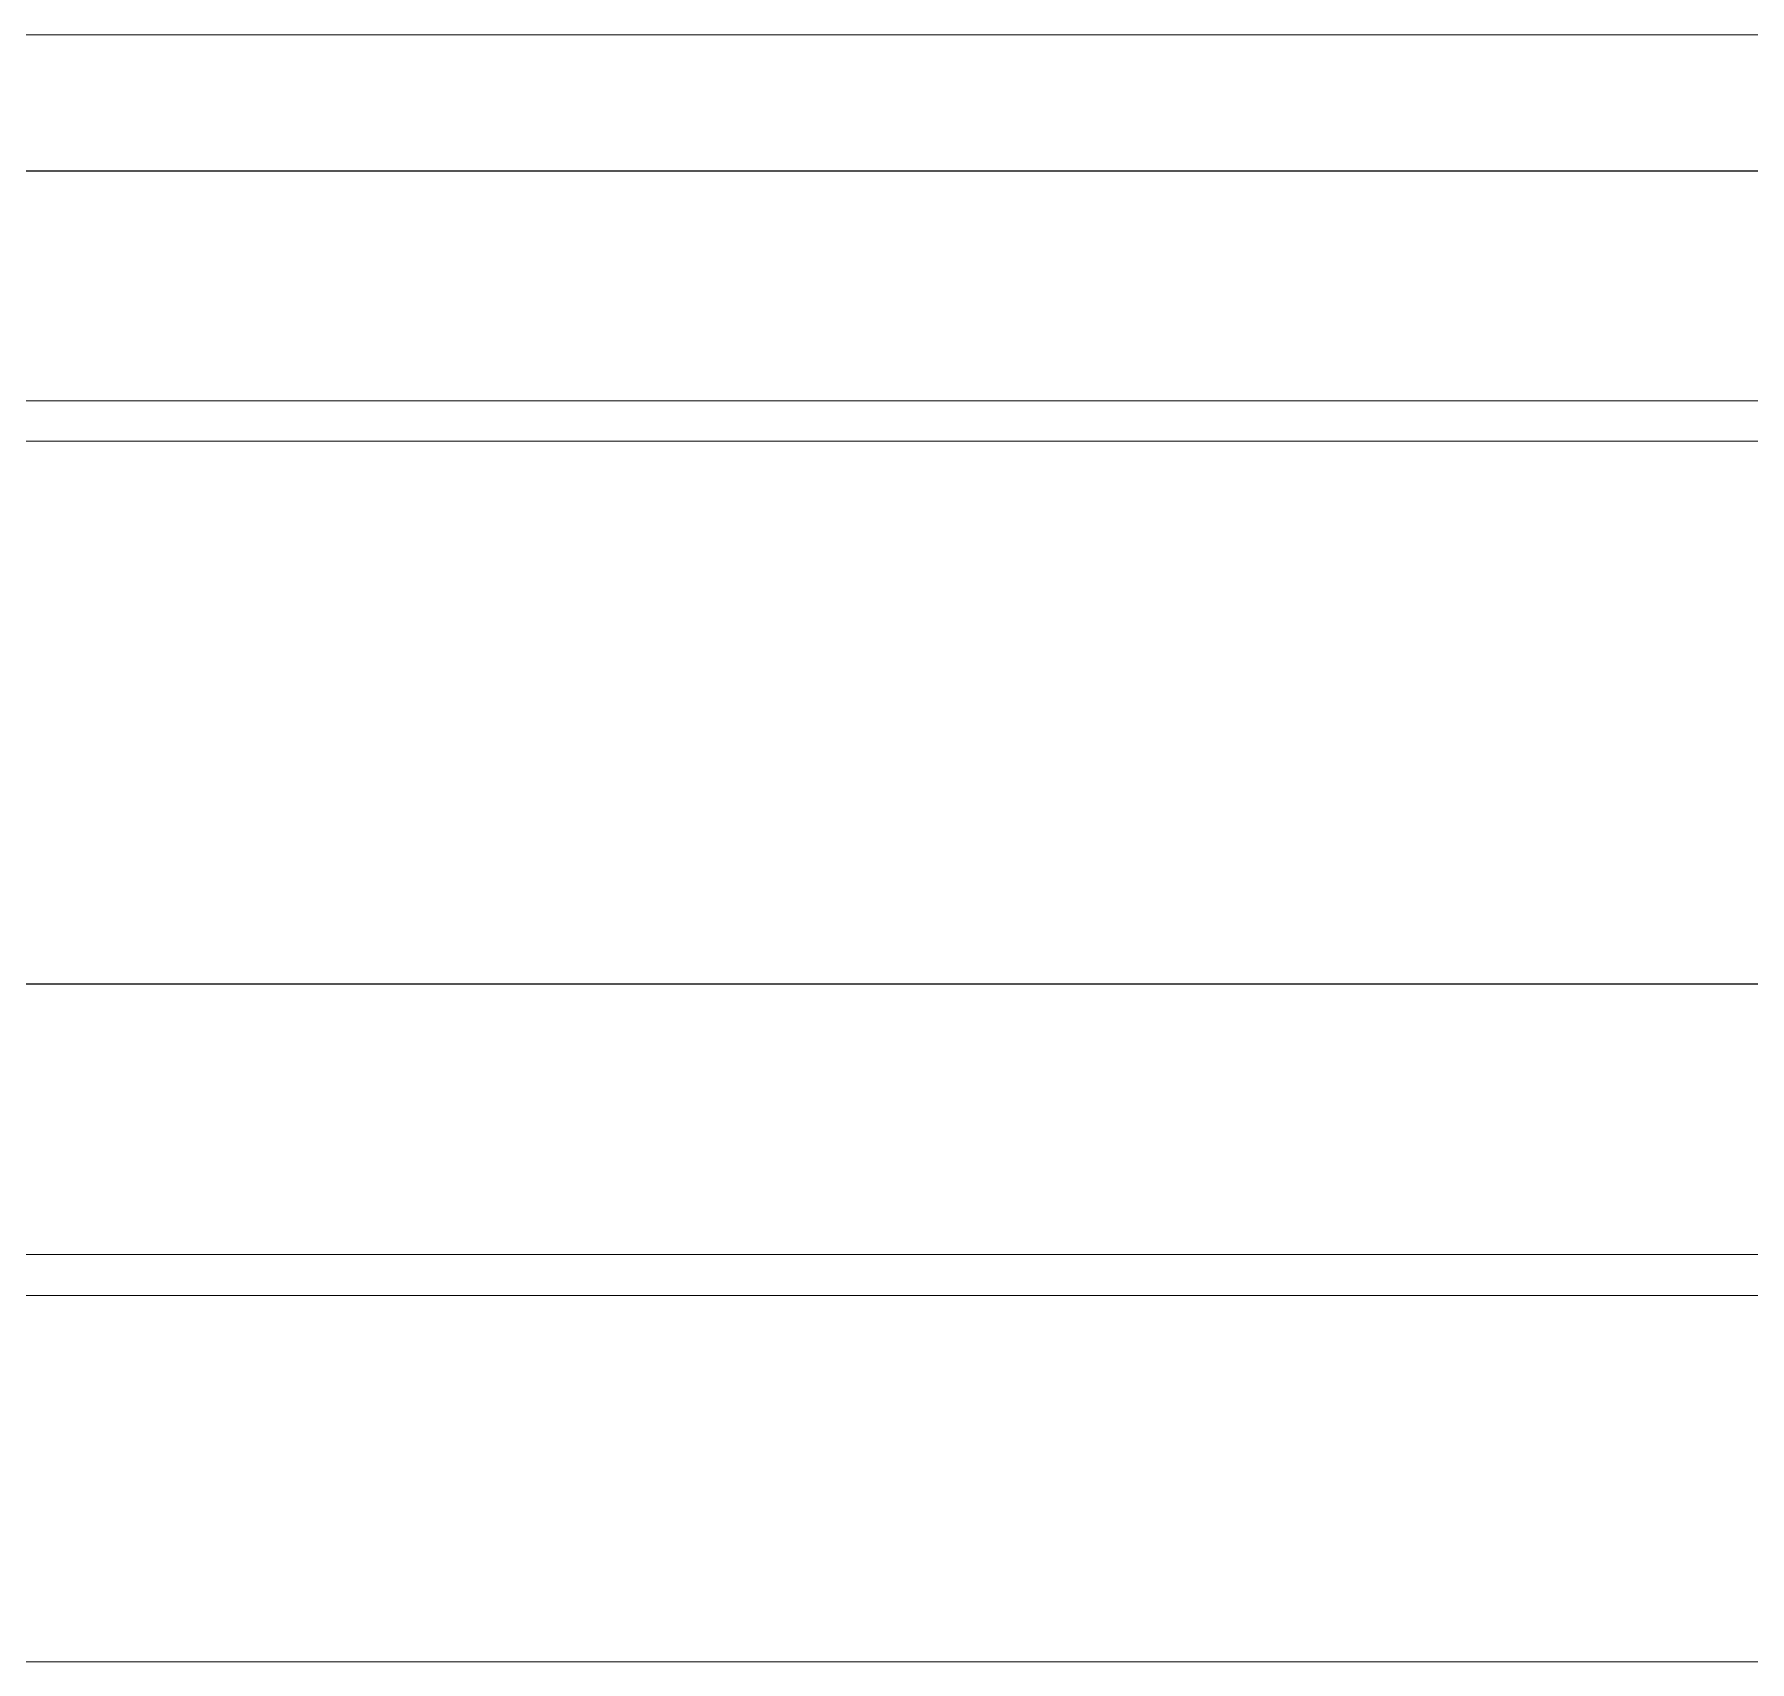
# Model space of a CAD drawing. Header units: millimetres. Extents: x -159872 to 386485, y -250577 to 158966.
# Drawn here: x 156778.8 to 156842.1, y 13075 to 13135.1 of the extents above; entities that cross this region are included whole.
import ezdxf

# ---------------------------------------------------------------- set-up
doc = ezdxf.new("R2010")
doc.units = ezdxf.units.MM
doc.layers.add('LDS-equipment-kitchen equipment', color=3, linetype='Continuous', lineweight=13)
doc.layers.add('WS-Fabs', color=252, linetype='Continuous', lineweight=13)

# ---------------------------------------------------------------- blocks, each defined once
blk = doc.blocks.new('Group-360')
at = {"layer": 'LDS-equipment-kitchen equipment'}
blk.add_polyline3d([(95980.22, 49557.538, 0), (95980.22, 49587.538, 0), (96745.238, 49587.533, 0), (96745.238, 49557.538, 0), (95980.22, 49557.538, 0)], dxfattribs=at)
blk = doc.blocks.new('A$C7a11c87d')
at = {"layer": 'WS-Fabs', "color": 7, "lineweight": 5}
for points in [[(5271.614, 350.025, 0), (5271.595, 20.025, 0)], [(5286.594, 15.024, 0), (5286.614, 350.024, 0)], [(5286.614, 350.024, 0), (5285.114, 350.024, 0), (5285.094, 15.024, 0), (5286.594, 15.024, 0), (5286.614, 350.024, 0)], [(5316.614, 350.023, 0), (5318.114, 350.023, 0), (5318.094, 15.023, 0), (5316.594, 15.023, 0), (5316.614, 350.023, 0)], [(5331.614, 350.022, 0), (5331.595, 20.022, 0)], [(5316.594, 15.023, 0), (5316.614, 350.023, 0)]]:
    blk.add_polyline3d(points, dxfattribs=at)
blk = doc.blocks.new('Group-410')
at = {"layer": 'LDS-equipment-kitchen equipment'}
blk.add_blockref('Group-360', (0, 0), dxfattribs=at)
at = {"layer": 'LDS-equipment-kitchen equipment', "rotation": 89.9999999946682}
blk.add_blockref('A$C7a11c87d', (96280.301, 44260.953), dxfattribs=at)

msp = doc.modelspace()

# ---------------------------------------------------------------- block references
at = {"layer": 'LDS-equipment-kitchen equipment', "color": 7}
msp.add_blockref('Group-410', (60673.51323, -36457.51522), dxfattribs=at)

doc.saveas('drawing.dxf')
